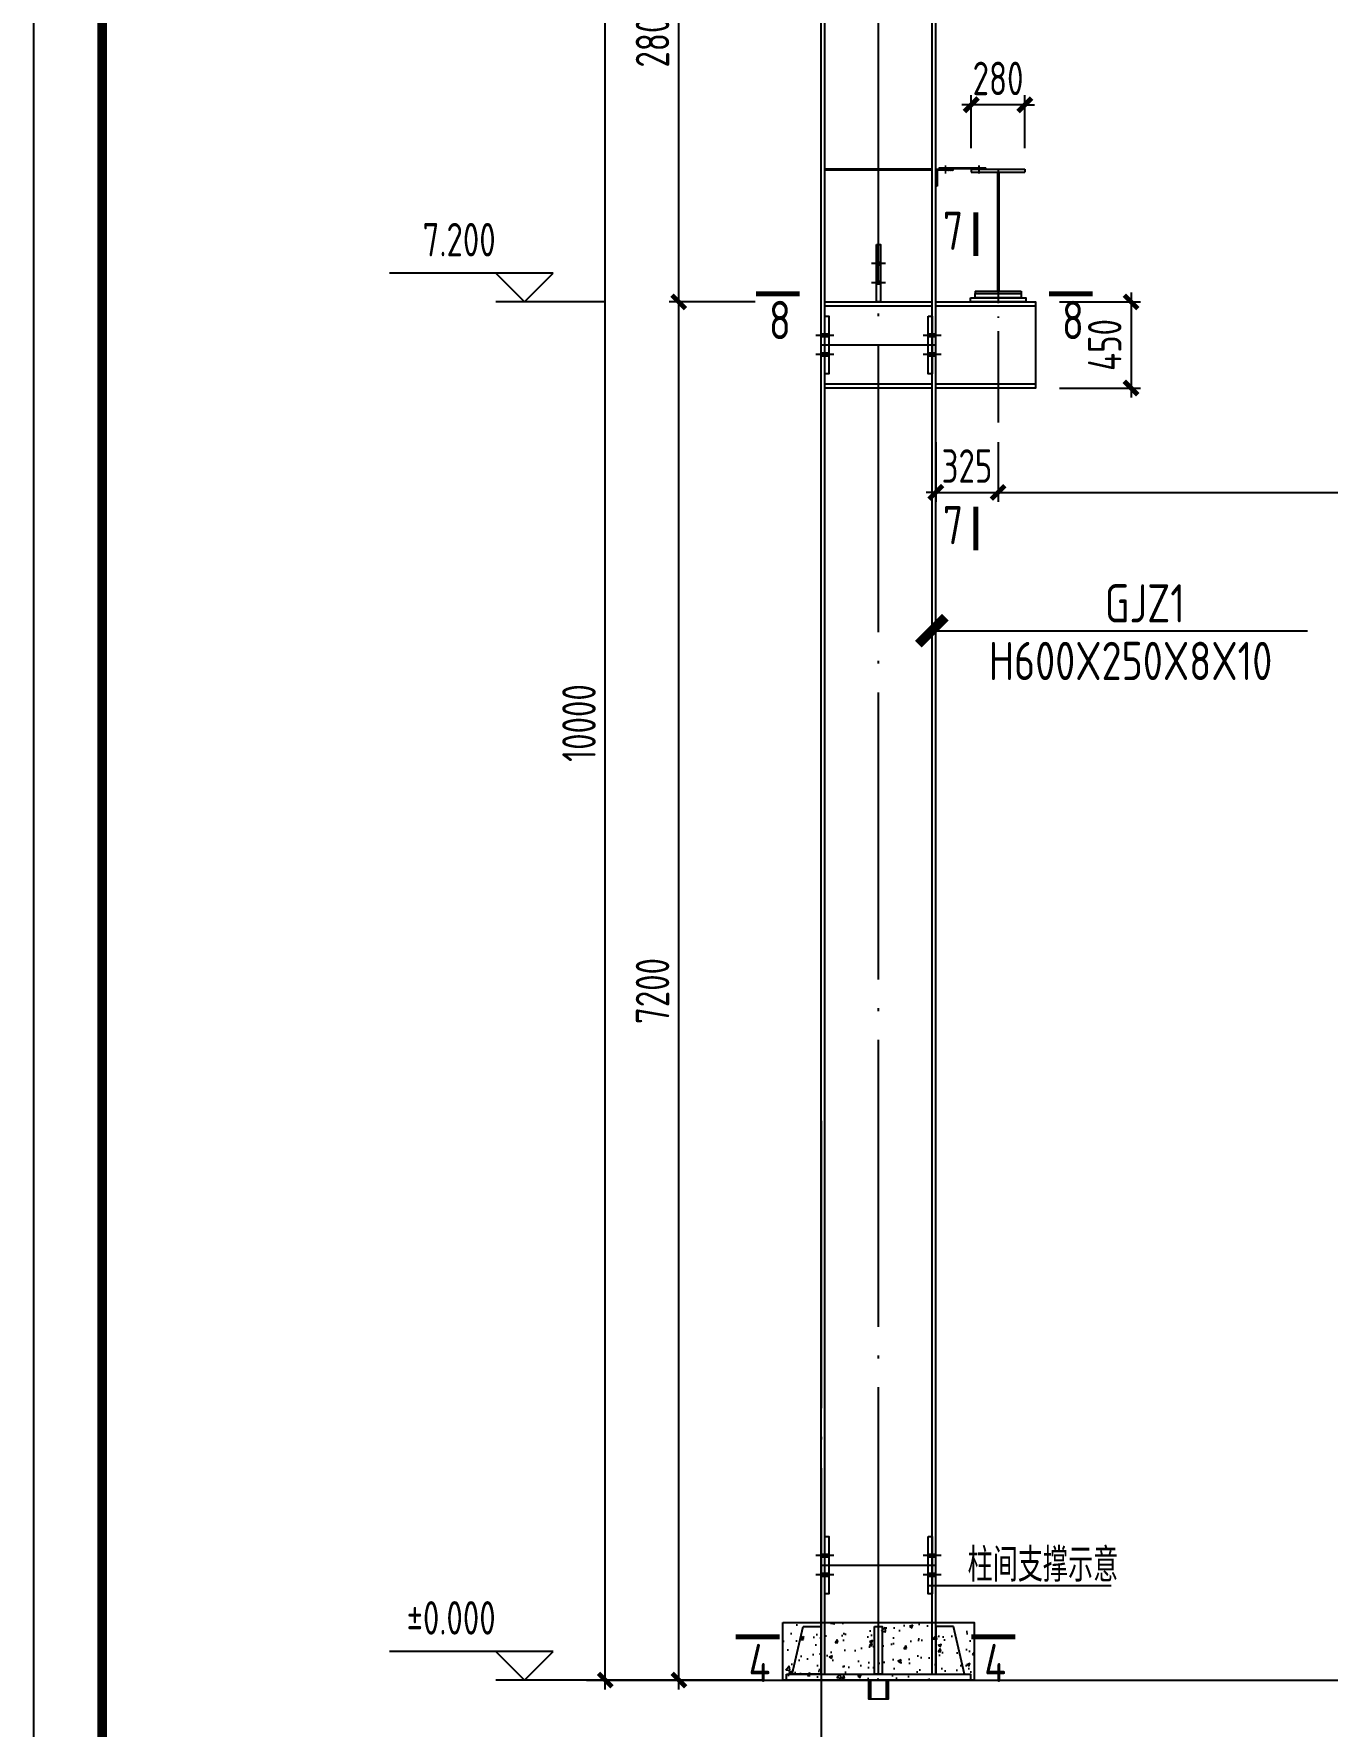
# Model space of a CAD drawing. Extents: x -2746917 to -971774, y -3334247 to -3250358.
# Drawn here: x -1214977 to -1201466, y -3302758 to -3285076 of the extents above; entities that cross this region are included whole.
import ezdxf
from ezdxf.enums import TextEntityAlignment as Align

# ---------------------------------------------------------------- set-up
doc = ezdxf.new("R2010")
doc.units = 0
doc.header["$LTSCALE"] = 1000
doc.header["$MEASUREMENT"] = 0
doc.header["$PDMODE"] = 35
doc.linetypes.add('DOTE', pattern=[2.42, 2, -0.2, 0.02, -0.2])
doc.layers.get('0').update_dxf_attribs({"linetype": 'CONTINUOUS'})
doc.layers.get('Defpoints').update_dxf_attribs({"linetype": 'CONTINUOUS'})
for name, color, linetype in [('10', 7, 'CONTINUOUS'), ('AXIS', 253, 'DOTE'), ('BEAM_CON', 4, 'CONTINUOUS'), ('COLU', 7, 'CONTINUOUS'), ('DIM', 3, 'CONTINUOUS'), ('HATCH', 254, 'CONTINUOUS'), ('PUB_TITLE', 4, 'CONTINUOUS'), ('REIN', 1, 'CONTINUOUS'), ('TEXT', 7, 'CONTINUOUS'), ('THIN', 7, 'CONTINUOUS'), ('WALL', 5, 'CONTINUOUS')]:
    doc.layers.add(name, color=color, linetype=linetype)
doc.layers.add('yichutu', color=7, linetype='CONTINUOUS', true_color=0xffffff, plot=False)
doc.styles.add('SJQYTEXTSTYLE', font='GBXWXT.shx', dxfattribs={"bigfont": 'GBHZFS.shx'})
doc.styles.add('TSSD_Dimension', font='tssdeng.shx', dxfattribs={"width": 0.75, "bigfont": 'Hztxt.shx'})
doc.styles.add('TSSD_Label', font='tssdeng.shx', dxfattribs={"width": 0.75, "bigfont": 'hztxt.shx'})
doc.styles.add('TSSD_Norm', font='tssdeng.shx', dxfattribs={"width": 0.75, "bigfont": 'hztxt.shx'})
doc.styles.add('TSSD_Rein', font='Tssdeng.shx', dxfattribs={"width": 0.75, "bigfont": 'hztxt.shx'})
doc.dimstyles.new('SJQY_30_100', dxfattribs={"dimtxt": 350, "dimasz": 100, "dimexe": 250, "dimexo": 250, "dimgap": 100, "dimtad": 1, "dimdec": 0, "dimlfac": 0.3, "dimzin": 0, "dimdsep": 46, "dimtxsty": 'SJQYTEXTSTYLE', "dimblk": 'ARCHTICK', "dimcen": 0, "dimclrd": 256, "dimclre": 256, "dimclrt": 256, "dimadec": 0, "dimazin": 0, "dimtfac": 1, "dimtdec": 0, "dimtix": 1, "dimtmove": 2, "dimatfit": 1, "dimldrblk": 'ARCHTICK', "dimfxl": 1, "dimtvp": 1, "dimtolj": 1, "dimtzin": 0, "dimlwd": -1, "dimlwe": -1, "dimarcsym": 0})
doc.dimstyles.new('TSSD_50_100', dxfattribs={"dimtxt": 350, "dimasz": 100, "dimexe": 100, "dimexo": 250, "dimgap": 100, "dimtad": 1, "dimdec": 0, "dimlfac": 0.5, "dimzin": 0, "dimdsep": 46, "dimtxsty": 'TSSD_Dimension', "dimblk": 'ARCHTICK', "dimcen": 0, "dimdle": 100, "dimclrt": 7, "dimadec": 0, "dimazin": 0, "dimtfac": 1, "dimtdec": 0, "dimtix": 1, "dimtmove": 2, "dimatfit": 3, "dimfxl": 1, "dimtolj": 1, "dimtzin": 0, "dimarcsym": 0})

# ---------------------------------------------------------------- blocks, each defined once
blk = doc.blocks.new('_ArchTick')
at = {"color": 0, "const_width": 0.5}
blk.add_lwpolyline([(-0.707, -0.707), (0.707, 0.707)], dxfattribs=at)
blk = doc.blocks.new('*D986')
at = {"layer": 'Defpoints', "color": 0, "ltscale": 1.5}
for p in [(-1205554, -3289093), (-1204904, -3289093), (-1204904, -3289867)]:
    blk.add_point(p, dxfattribs=at)
at = {"layer": 'DIM', "color": 0, "lineweight": -2, "ltscale": 1.5}
for p, q in [((-1205554, -3289343), (-1205554, -3289967)), ((-1204904, -3289343), (-1204904, -3289967)), ((-1205554, -3289867), (-1205654, -3289867)), ((-1205554, -3289867), (-1204904, -3289867)), ((-1204904, -3289867), (-1204804, -3289867))]:
    blk.add_line(p, q, dxfattribs=at)
at = {"layer": 'DIM', "color": 0, "lineweight": -2, "ltscale": 1.5, "xscale": 100, "yscale": 100, "zscale": 100}
blk.add_blockref('_ArchTick', (-1205554, -3289867), dxfattribs=at)
at = {"layer": 'DIM', "color": 0, "lineweight": -2, "ltscale": 1.5, "xscale": 100, "yscale": 100, "zscale": 100, "rotation": 180}
blk.add_blockref('_ArchTick', (-1204904, -3289867), dxfattribs=at)
at = {"layer": 'DIM', "color": 7, "ltscale": 1.5, "insert": (-1205229, -3289592), "char_height": 350, "attachment_point": 5, "style": 'TSSD_Dimension'}
blk.add_mtext('\\A1;325', dxfattribs=at)
blk = doc.blocks.new('*D987')
at = {"layer": 'Defpoints', "color": 0, "ltscale": 1.5}
for p in [(-1204904, -3289093), (-1159904, -3289193), (-1159904, -3289867)]:
    blk.add_point(p, dxfattribs=at)
at = {"layer": 'DIM', "color": 0, "lineweight": -2, "ltscale": 1.5}
for p, q in [((-1204904, -3289343), (-1204904, -3289967)), ((-1159904, -3289443), (-1159904, -3289967)), ((-1205004, -3289867), (-1159804, -3289867))]:
    blk.add_line(p, q, dxfattribs=at)
at = {"layer": 'DIM', "color": 0, "lineweight": -2, "ltscale": 1.5, "xscale": 100, "yscale": 100, "zscale": 100, "rotation": 180}
blk.add_blockref('_ArchTick', (-1204904, -3289867), dxfattribs=at)
at = {"layer": 'DIM', "color": 0, "lineweight": -2, "ltscale": 1.5, "xscale": 100, "yscale": 100, "zscale": 100}
blk.add_blockref('_ArchTick', (-1159904, -3289867), dxfattribs=at)
at = {"layer": 'DIM', "color": 7, "ltscale": 1.5, "insert": (-1182404, -3289592), "char_height": 350, "attachment_point": 5, "style": 'TSSD_Dimension'}
blk.add_mtext('\\A1;22500', dxfattribs=at)
blk = doc.blocks.new('*D991')
at = {"layer": 'Defpoints', "color": 0, "ltscale": 1.5}
for p in [(-1208239, -3287877), (-1207190, -3287877), (-1207190, -3302277, 1)]:
    blk.add_point(p, dxfattribs=at)
at = {"layer": 'DIM', "color": 0, "lineweight": -2, "ltscale": 1.5}
for p, q in [((-1208239, -3302377), (-1208239, -3287777)), ((-1207440, -3287877), (-1208339, -3287877)), ((-1207440, -3302277), (-1208339, -3302277))]:
    blk.add_line(p, q, dxfattribs=at)
at = {"layer": 'DIM', "color": 0, "lineweight": -2, "ltscale": 1.5, "xscale": 100, "yscale": 100, "zscale": 100}
for p, rotation in [((-1208239, -3287877), 90), ((-1208239, -3302277), 270)]:
    blk.add_blockref('_ArchTick', p, dxfattribs=dict(at, rotation=rotation))
at = {"layer": 'DIM', "color": 7, "ltscale": 1.5, "insert": (-1208514, -3295077), "char_height": 350, "attachment_point": 5, "rotation": 90, "style": 'TSSD_Dimension'}
blk.add_mtext('\\A1;7200', dxfattribs=at)
blk = doc.blocks.new('*D992')
at = {"layer": 'Defpoints', "color": 0, "ltscale": 1.5}
for p in [(-1208239, -3282277), (-1207190, -3282277), (-1207190, -3287877)]:
    blk.add_point(p, dxfattribs=at)
at = {"layer": 'DIM', "color": 0, "lineweight": -2, "ltscale": 1.5}
for p, q in [((-1207440, -3282277), (-1208339, -3282277)), ((-1208239, -3287977), (-1208239, -3282177)), ((-1207440, -3287877), (-1208339, -3287877))]:
    blk.add_line(p, q, dxfattribs=at)
at = {"layer": 'DIM', "color": 0, "lineweight": -2, "ltscale": 1.5, "xscale": 100, "yscale": 100, "zscale": 100}
for p, rotation in [((-1208239, -3282277), 90), ((-1208239, -3287877), 270)]:
    blk.add_blockref('_ArchTick', p, dxfattribs=dict(at, rotation=rotation))
at = {"layer": 'DIM', "color": 7, "ltscale": 1.5, "insert": (-1208514, -3285077), "char_height": 350, "attachment_point": 5, "rotation": 90, "style": 'TSSD_Dimension'}
blk.add_mtext('\\A1;2800', dxfattribs=at)
blk = doc.blocks.new('*D995')
at = {"layer": 'Defpoints', "color": 0, "ltscale": 1.5}
for p in [(-1209007, -3282277), (-1207114, -3282277), (-1207114, -3302277)]:
    blk.add_point(p, dxfattribs=at)
at = {"layer": 'DIM', "color": 0, "lineweight": -2, "ltscale": 1.5}
for p, q in [((-1207364, -3282277), (-1209107, -3282277)), ((-1209007, -3302377), (-1209007, -3282177)), ((-1207364, -3302277), (-1209107, -3302277))]:
    blk.add_line(p, q, dxfattribs=at)
at = {"layer": 'DIM', "color": 0, "lineweight": -2, "ltscale": 1.5, "xscale": 100, "yscale": 100, "zscale": 100}
for p, rotation in [((-1209007, -3282277), 90), ((-1209007, -3302277), 270)]:
    blk.add_blockref('_ArchTick', p, dxfattribs=dict(at, rotation=rotation))
at = {"layer": 'DIM', "color": 7, "ltscale": 1.5, "insert": (-1209282, -3292277), "char_height": 350, "attachment_point": 5, "rotation": 90, "style": 'TSSD_Dimension'}
blk.add_mtext('\\A1;10000', dxfattribs=at)
blk = doc.blocks.new('*D998')
at = {"layer": 'Defpoints', "color": 0, "ltscale": 1.5}
for p in [(-1204514, -3287877), (-1204514, -3288777), (-1203515, -3288777)]:
    blk.add_point(p, dxfattribs=at)
at = {"layer": 'DIM', "color": 0, "lineweight": -2, "ltscale": 1.5}
for p, q in [((-1203515, -3287777), (-1203515, -3288877)), ((-1204264, -3287877), (-1203415, -3287877)), ((-1204264, -3288777), (-1203415, -3288777))]:
    blk.add_line(p, q, dxfattribs=at)
at = {"layer": 'DIM', "color": 0, "lineweight": -2, "ltscale": 1.5, "xscale": 100, "yscale": 100, "zscale": 100}
for p, rotation in [((-1203515, -3287877), 90), ((-1203515, -3288777), 270)]:
    blk.add_blockref('_ArchTick', p, dxfattribs=dict(at, rotation=rotation))
at = {"layer": 'DIM', "color": 7, "ltscale": 1.5, "insert": (-1203790, -3288327), "char_height": 350, "attachment_point": 5, "rotation": 90, "style": 'TSSD_Dimension'}
blk.add_mtext('\\A1;450', dxfattribs=at)
blk = doc.blocks.new('*D999')
at = {"layer": 'Defpoints', "color": 0, "ltscale": 1.5}
for p in [(-1205184, -3285817), (-1205184, -3286521), (-1204624, -3286521)]:
    blk.add_point(p, dxfattribs=at)
at = {"layer": 'DIM', "color": 0, "lineweight": -2, "ltscale": 1.5}
for p, q in [((-1205184, -3285817), (-1205284, -3285817)), ((-1205184, -3286271), (-1205184, -3285717)), ((-1204624, -3285817), (-1205184, -3285817)), ((-1204624, -3286271), (-1204624, -3285717)), ((-1204624, -3285817), (-1204524, -3285817))]:
    blk.add_line(p, q, dxfattribs=at)
at = {"layer": 'DIM', "color": 0, "lineweight": -2, "ltscale": 1.5, "xscale": 100, "yscale": 100, "zscale": 100}
blk.add_blockref('_ArchTick', (-1205184, -3285817), dxfattribs=at)
at = {"layer": 'DIM', "color": 0, "lineweight": -2, "ltscale": 1.5, "xscale": 100, "yscale": 100, "zscale": 100, "rotation": 180}
blk.add_blockref('_ArchTick', (-1204624, -3285817), dxfattribs=at)
at = {"layer": 'DIM', "color": 7, "ltscale": 1.5, "insert": (-1204904, -3285542), "char_height": 350, "attachment_point": 5, "style": 'TSSD_Dimension'}
blk.add_mtext('\\A1;280', dxfattribs=at)
blk = doc.blocks.new('yct-1189-420-118900-42000-100-2008.0')
at = {"layer": 'yichutu', "color": 7, "true_color": 0xffffff}
blk.add_lwpolyline([(0, 0), (0, 42000), (118900, 42000), (118900, 0)], close=True, dxfattribs=at)
blk = doc.blocks.new('A$C3E121A49')
at = {"layer": 'PUB_TITLE'}
blk.add_lwpolyline([(-114817, -12301), (-114817, 29699), (4083, 29699), (4083, -12301)], close=True, dxfattribs=at)
at = {"layer": 'PUB_TITLE', "const_width": 100}
blk.add_lwpolyline([(3083, -11301), (3083, 28699), (-114103, 28699), (-114103, -11301), (3083, -11301)], dxfattribs=at)

msp = doc.modelspace()

# ---------------------------------------------------------------- hatches: boundary and pattern name
at = {"layer": 'BEAM_CON', "lineweight": 5}
h = msp.add_hatch(dxfattribs=at)
h.set_pattern_fill('ANSI31', color=256, scale=40, style=0)
h.set_pattern_definition([(45, (-1838829.828, -3192632.2643), (-3.535533906, 3.535533906), [])])
h.paths.add_polyline_path([(-1205453.6, -3286488.82), (-1205553.6, -3286488.82), (-1205553.6, -3286668.82), (-1205537.6, -3286668.82), (-1205537.6, -3286504.82), (-1205453.6, -3286504.82)])
h.paths.add_polyline_path([(-1205373.6, -3286488.82), (-1205453.6, -3286488.82), (-1205453.6, -3286504.82), (-1205373.6, -3286504.82)])
at = {"layer": 'HATCH', "ltscale": 1.5}
h = msp.add_hatch(dxfattribs=at)
h.set_pattern_fill('CONCRETE', color=251, scale=50, style=0)
h.set_pattern_definition([(50, (-241236.82, -155271), (358.63009, -31.376067), [37.5, -412.5]), (355, (-241236.8, -155271), (-69.375667, 376.096067), [30, -330]), (100.4514, (-241206.93, -155273.63), (289.25469, 344.71977), [31.870095, -350.571056]), (46.1842, (-241236.8, -155171), (533.620524, -82.75951), [56.25, -618.75]), (96.6356, (-241192.35, -155177.9), (467.33135, 487.058935), [47.80514, -525.8565]), (351.1842, (-241236.8, -155171), (467.33097, 487.0593), [45, -495]), (21, (-241186.82, -155196), (298.453526, -201.309445), [37.5, -412.5]), (326, (-241186.8, -155196), (121.657666, 362.575023), [30, -330]), (71.4514, (-241161.94, -155212.8), (420.111314, 161.26525), [31.870095, -350.571056]), (37.5, (-241236.82, -155271.01), (6.0799277, 166.446927), [0, -326, 0, -335, 0, -331.25]), (7.5, (-241236.82, -155271.01), (131.534769, 197.205856), [0, -191, 0, -318.5, 0, -126.25]), (327.5, (-241348.32, -155271.01), (266.911218, -11.277436), [0, -125, 0, -390, 0, -517.5]), (317.5, (-241398.32, -155271.01), (291.593085, 50.052491), [0, -162.5, 0, -259, 0, -367.5])])
h.paths.add_polyline_path([(-1205153.6, -3301676.82), (-1207153.6, -3301676.82), (-1207153.6, -3302276.82), (-1205153.6, -3302276.82)])

# ---------------------------------------------------------------- linework, layer by layer
at = {"layer": '10', "color": 6, "const_width": 51.43}
for points in [[(-1205137.45, -3287398.08), (-1205137.45, -3286940.94)], [(-1206977.51, -3287792.45), (-1207434.65, -3287792.45)], [(-1203916.17, -3287792.45), (-1204373.32, -3287792.45)], [(-1205137.45, -3290473.16), (-1205137.45, -3290016.02)], [(-1207187.1, -3301824.56), (-1207644.24, -3301824.56)], [(-1204725.17, -3301824.56), (-1205182.31, -3301824.56)]]:
    msp.add_lwpolyline(points, dxfattribs=at)
at = {"layer": 'AXIS', "ltscale": 1.5}
for p, q in [((-1206153.6, -3302216.82), (-1206153.6, -3282276.82)), ((-1206753.6, -3288326.82), (-1205553.6, -3288326.82)), ((-1206753.6, -3296434.25), (-1206753.6, -3303039.78)), ((-1206753.6, -3301076.82), (-1205553.6, -3301076.82))]:
    msp.add_line(p, q, dxfattribs=at)
at = {"layer": 'AXIS', "ltscale": 0.7}
msp.add_line((-1204903.6, -3286488.82), (-1204903.6, -3289137.33), dxfattribs=at)
at = {"layer": 'BEAM_CON', "ltscale": 1.5}
for p, q in [((-1206753.6, -3302216.82), (-1206753.6, -3282276.82)), ((-1206713.6, -3302216.82), (-1206713.6, -3282276.82)), ((-1205593.6, -3302216.82), (-1205593.6, -3282201.02)), ((-1205553.6, -3302216.82), (-1205553.6, -3282197.02)), ((-1205593.6, -3286488.82), (-1206713.6, -3286488.82)), ((-1205593.6, -3286500.82), (-1206713.6, -3286500.82)), ((-1206080.2, -3287476.82), (-1206227.01, -3287476.82)), ((-1206080.2, -3287676.82), (-1206227.01, -3287676.82)), ((-1206620.2, -3288226.82), (-1206807.01, -3288226.82)), ((-1205500.2, -3288226.82), (-1205687.01, -3288226.82)), ((-1206620.2, -3288426.82), (-1206807.01, -3288426.82)), ((-1205500.2, -3288426.82), (-1205687.01, -3288426.82)), ((-1206620.2, -3300976.82), (-1206807.01, -3300976.82)), ((-1205500.2, -3300976.82), (-1205687.01, -3300976.82)), ((-1206620.2, -3301176.82), (-1206807.01, -3301176.82)), ((-1205500.2, -3301176.82), (-1205687.01, -3301176.82)), ((-1205553.6, -3302276.82), (-1206753.6, -3302276.82))]:
    msp.add_line(p, q, dxfattribs=at)
at = {"layer": 'BEAM_CON', "lineweight": 5}
for p, q in [((-1205033.6, -3286488.82), (-1205553.6, -3286488.82)), ((-1205373.6, -3286504.82), (-1205537.6, -3286504.82)), ((-1205537.6, -3286504.82), (-1205537.6, -3286668.82)), ((-1205523.6, -3286476.82), (-1205523.6, -3286488.82)), ((-1205033.6, -3286476.82), (-1205523.6, -3286476.82)), ((-1205373.6, -3286488.82), (-1205373.6, -3286504.82)), ((-1205033.6, -3286476.82), (-1205033.6, -3286488.82)), ((-1205537.6, -3286668.82), (-1205553.6, -3286668.82))]:
    msp.add_line(p, q, dxfattribs=at)
at = {"layer": 'BEAM_CON', "ltscale": 1.5}
for points in [[(-1206173.6, -3287276.82), (-1206133.6, -3287276.82), (-1206133.6, -3287876.82), (-1206173.6, -3287876.82)], [(-1206713.6, -3288026.82), (-1206673.6, -3288026.82), (-1206673.6, -3288626.82), (-1206713.6, -3288626.82)], [(-1205633.6, -3288026.82), (-1205593.6, -3288026.82), (-1205593.6, -3288626.82), (-1205633.6, -3288626.82)], [(-1206713.6, -3300776.82), (-1206673.6, -3300776.82), (-1206673.6, -3301376.82), (-1206713.6, -3301376.82)], [(-1205633.6, -3300776.82), (-1205593.6, -3300776.82), (-1205593.6, -3301376.82), (-1205633.6, -3301376.82)], [(-1206938.48, -3301716.82), (-1206753.6, -3301716.82), (-1206753.6, -3302216.82), (-1207053.6, -3302216.82)], [(-1206193.6, -3301716.82), (-1206113.6, -3301716.82), (-1206113.6, -3302216.82), (-1206193.6, -3302216.82)], [(-1205368.73, -3301716.82), (-1205553.6, -3301716.82), (-1205553.6, -3302216.82), (-1205253.6, -3302216.82)], [(-1207113.6, -3302216.82), (-1205193.6, -3302216.82), (-1205193.6, -3302276.82), (-1207113.6, -3302276.82)], [(-1206253.6, -3302276.82), (-1206053.6, -3302276.82), (-1206053.6, -3302476.82), (-1206253.6, -3302476.82)], [(-1206233.6, -3302276.82), (-1206073.6, -3302276.82), (-1206073.6, -3302476.82), (-1206233.6, -3302476.82)]]:
    msp.add_lwpolyline(points, close=True, dxfattribs=at)
for points in [[(-1205593.6, -3288776.82), (-1206713.6, -3288776.82), (-1206713.6, -3287876.82), (-1205593.6, -3287876.82)], [(-1205593.6, -3288736.82), (-1206713.6, -3288736.82), (-1206713.6, -3287916.82), (-1205593.6, -3287916.82)], [(-1205553.6, -3287876.82), (-1204513.6, -3287876.82), (-1204513.6, -3288776.82), (-1205553.6, -3288776.82)], [(-1205553.6, -3287916.82), (-1204513.6, -3287916.82), (-1204513.6, -3288736.82), (-1205553.6, -3288736.82)]]:
    msp.add_lwpolyline(points, dxfattribs=at)
at = {"layer": 'COLU', "ltscale": 1.5}
msp.add_line((-1205633.6, -3301289.59), (-1203723.39, -3301289.59), dxfattribs=at)
at = {"layer": 'COLU', "color": 251}
msp.add_lwpolyline([(-1207153.6, -3301676.82), (-1205153.6, -3301676.82), (-1205153.6, -3302276.82), (-1207153.6, -3302276.82)], close=True, dxfattribs=at)
at = {"layer": 'REIN', "color": 4, "linetype": 'ByBlock', "const_width": 20, "elevation": -19.2}
msp.add_lwpolyline([(-1205453.6, -3286538.06), (-1205453.6, -3286450.73)], dxfattribs=at)
at = {"layer": 'REIN', "color": 4, "linetype": 'ByBlock', "const_width": 20}
msp.add_lwpolyline([(-1205103.6, -3286538.06), (-1205103.6, -3286450.73)], dxfattribs=at)
at = {"layer": 'REIN', "color": 4, "const_width": 50}
for points in [[(-1206133.6, -3287476.82), (-1206173.6, -3287476.82)], [(-1206133.6, -3287676.82), (-1206173.6, -3287676.82)], [(-1206673.6, -3288226.82), (-1206753.6, -3288226.82)], [(-1205553.6, -3288226.82), (-1205633.6, -3288226.82)], [(-1206673.6, -3288426.82), (-1206753.6, -3288426.82)], [(-1205553.6, -3288426.82), (-1205633.6, -3288426.82)], [(-1206673.6, -3300976.82), (-1206753.6, -3300976.82)], [(-1205553.6, -3300976.82), (-1205633.6, -3300976.82)], [(-1206673.6, -3301176.82), (-1206753.6, -3301176.82)], [(-1205553.6, -3301176.82), (-1205633.6, -3301176.82)]]:
    msp.add_lwpolyline(points, dxfattribs=at)
at = {"layer": 'THIN'}
for p, q in [((-1210152.53, -3287576.82, -1.2), (-1211263.11, -3287576.82, -1.2)), ((-1209852.53, -3287876.82, -1.2), (-1210152.53, -3287576.82, -1.2)), ((-1209552.53, -3287576.82, -1.2), (-1210152.53, -3287576.82, -1.2)), ((-1209852.53, -3287876.82, -1.2), (-1209552.53, -3287576.82, -1.2)), ((-1209006.61, -3287876.82, -1.2), (-1210152.53, -3287876.82, -1.2)), ((-1209852.53, -3287876.82, -1.2), (-1209852.53, -3287876.82, -1.2)), ((-1210152.53, -3301976.82), (-1211263.11, -3301976.82)), ((-1209852.53, -3302276.82), (-1210152.53, -3301976.82)), ((-1209552.53, -3301976.82), (-1210152.53, -3301976.82)), ((-1209852.53, -3302276.82), (-1209552.53, -3301976.82)), ((-1209006.61, -3302276.82), (-1210152.53, -3302276.82)), ((-1209852.53, -3302276.82), (-1209852.53, -3302276.82))]:
    msp.add_line(p, q, dxfattribs=at)
at = {"layer": 'WALL', "color": 4}
for p, q in [((-1205183.6, -3286488.82), (-1204623.6, -3286488.82)), ((-1205183.6, -3286488.82), (-1205183.6, -3286520.82)), ((-1205183.6, -3286520.82), (-1204623.6, -3286520.82)), ((-1204911.6, -3286520.82), (-1204911.6, -3287764.82)), ((-1204895.6, -3286520.82), (-1204895.6, -3287764.82)), ((-1204623.6, -3286488.82), (-1204623.6, -3286520.82)), ((-1205143.6, -3287764.82), (-1204663.6, -3287764.82)), ((-1205143.6, -3287764.82), (-1205143.6, -3287788.82)), ((-1205143.6, -3287788.82), (-1204663.6, -3287788.82)), ((-1204663.6, -3287764.82), (-1204663.6, -3287788.82)), ((-1209202.04, -3302276.82), (-1145424.65, -3302276.82))]:
    msp.add_line(p, q, dxfattribs=at)
for points in [[(-1205143.6, -3287788.82), (-1204663.6, -3287788.82), (-1204663.6, -3287832.82), (-1205143.6, -3287832.82)], [(-1205193.6, -3287832.82), (-1204613.6, -3287832.82), (-1204613.6, -3287876.82), (-1205193.6, -3287876.82)]]:
    msp.add_lwpolyline(points, close=True, dxfattribs=at)

# ---------------------------------------------------------------- block references
at = {"ltscale": 1.5}
msp.add_blockref('A$C3E121A49', (-1100160.58, -3303872.21), dxfattribs=at)
at = {"layer": 'yichutu'}
msp.add_blockref('yct-1189-420-118900-42000-100-2008.0', (-1214977.31, -3316173.05), dxfattribs=at)

# ---------------------------------------------------------------- texts
at = {"layer": '10', "color": 6, "style": 'TSSD_Rein', "width": 0.8}
for s, p in [('7', (-1205481.28, -3287333.72)), ('8', (-1207298.4, -3288266.86)), ('8', (-1204237.06, -3288266.86)), ('7', (-1205481.28, -3290408.81)), ('4', (-1207510.76, -3302298.96)), ('4', (-1205048.83, -3302298.96))]:
    msp.add_text(s, height=400, dxfattribs=at).set_placement(p)
at = {"layer": 'TEXT', "color": 6, "style": 'TSSD_Norm', "width": 0.8}
msp.add_text('GJZ1', height=400, dxfattribs=at).set_placement((-1203789.62, -3291226.32))
at = {"layer": 'TEXT', "style": 'TSSD_Norm', "width": 0.8}
msp.add_text('H600X250X8X10', height=400, dxfattribs=at).set_placement((-1205001.34, -3291828.58))
at = {"layer": 'TEXT', "ltscale": 1.5, "style": 'TSSD_Rein', "width": 0.75}
msp.add_text('柱间支撑示意', height=350, dxfattribs=at).set_placement((-1205222.97, -3301249.44))
at = {"layer": 'THIN', "style": 'TSSD_Label', "width": 0.75}
for s, p in [('7.200', (-1210152.53, -3287506.82, -1.2)), ('%%p0.000', (-1210152.53, -3301906.82))]:
    msp.add_text(s, height=350, dxfattribs=at).set_placement(p, align=Align.BOTTOM_RIGHT)

# ---------------------------------------------------------------- dimensions: what is measured, and where the dimension line sits
at = {"layer": 'DIM', "ltscale": 1.5}
for base, p1, p2, picture, middle in [((-1209006.61, -3282276.82), (-1207113.6, -3302276.82), (-1207113.6, -3282276.82), '*D995', (-1209281.61, -3292276.82)), ((-1208239.27, -3282276.82, -1.2), (-1207189.6, -3287876.82, -1.2), (-1207189.6, -3282276.82, -1.2), '*D992', (-1208514.27, -3285076.82, -1.2)), ((-1208239.27, -3287876.82, -1.2), (-1207189.6, -3302276.82), (-1207189.6, -3287876.82, -1.2), '*D991', (-1208514.27, -3295076.82, -1.2)), ((-1203514.73, -3288776.82), (-1204513.6, -3287876.82), (-1204513.6, -3288776.82), '*D998', (-1203789.73, -3288326.82))]:
    dim = msp.add_linear_dim(base=base, p1=p1, p2=p2, angle=90, dimstyle='TSSD_50_100', dxfattribs=at)
    dim.commit()
    dim.dimension.update_dxf_attribs({"geometry": picture, "text_midpoint": middle})
for base, p1, p2, picture, middle in [((-1205183.6, -3285817.3), (-1204623.6, -3286520.82), (-1205183.6, -3286520.82), '*D999', (-1204903.6, -3285542.3)), ((-1204903.6, -3289866.55), (-1205553.6, -3289092.75), (-1204903.6, -3289092.75), '*D986', (-1205228.6, -3289591.55)), ((-1159903.6, -3289866.55), (-1204903.6, -3289092.75), (-1159903.6, -3289192.75), '*D987', (-1182403.6, -3289591.55))]:
    dim = msp.add_linear_dim(base=base, p1=p1, p2=p2, dimstyle='TSSD_50_100', dxfattribs=at)
    dim.commit()
    dim.dimension.update_dxf_attribs({"geometry": picture, "text_midpoint": middle})

# ---------------------------------------------------------------- leaders
at = {"layer": 'THIN', "lineweight": 5}
msp.add_leader([(-1205596.09, -3291312.57), (-1201672.5, -3291312.57)], dimstyle='SJQY_30_100', override={"dimasz": 200}, dxfattribs=at)

doc.saveas('drawing.dxf')
